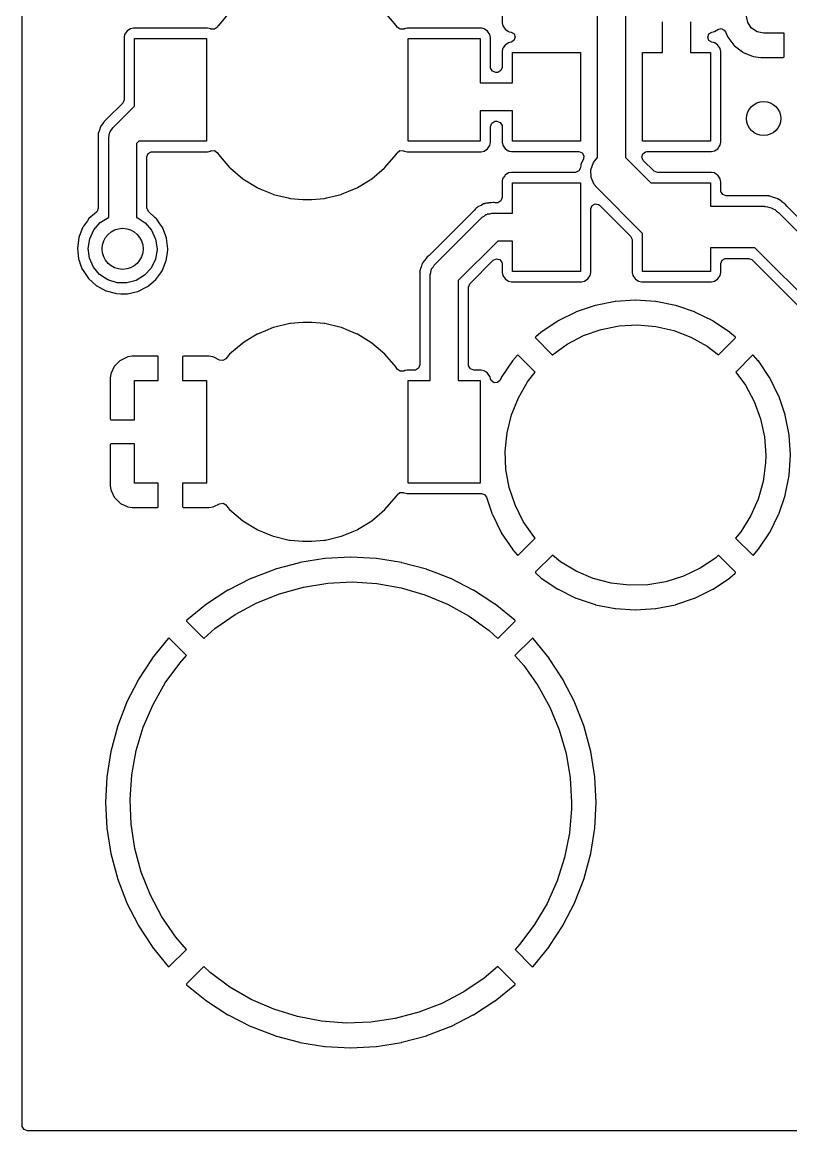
# Model space of a CAD drawing. Extents: x 5.26 to 6.44, y -4.92 to -3.34.
# Drawn here: x 5.257 to 5.7, y -4.923 to -4.285 of the extents above; entities that cross this region are included whole.
import ezdxf

# ---------------------------------------------------------------- set-up
doc = ezdxf.new("R2010")
doc.units = 0
doc.header["$MEASUREMENT"] = 0
doc.layers.add('BLACK', color=7, linetype='CONTINUOUS')

msp = doc.modelspace()

# ---------------------------------------------------------------- linework, layer by layer
at = {"layer": 'BLACK', "linetype": 'CONTINUOUS'}
for p, q in [((5.25748, -4.92006), (5.25748, -3.34794)), ((5.5885, -4.36268), (5.5885, -4.22399)), ((5.6045, -4.22397), (5.6045, -4.36268)), ((5.53358, -4.27598), (5.53358, -4.28509)), ((5.37681, -4.27907), (5.37036, -4.28661)), ((5.47264, -4.28661), (5.46619, -4.27907)), ((5.67496, -4.28501), (5.67421, -4.28124)), ((5.31974, -4.28857), (5.31775, -4.2899)), ((5.3215, -4.28822), (5.31974, -4.28857)), ((5.34276, -4.28822), (5.3215, -4.28822)), ((5.36402, -4.28822), (5.34276, -4.28822)), ((5.36578, -4.28857), (5.36402, -4.28822)), ((5.36602, -4.28873), (5.36578, -4.28857)), ((5.36611, -4.28877), (5.36602, -4.28873)), ((5.36819, -4.28884), (5.36611, -4.28877)), ((5.36977, -4.28758), (5.36819, -4.28884)), ((5.3703, -4.28671), (5.36977, -4.28758)), ((5.37036, -4.28661), (5.3703, -4.28671)), ((5.4727, -4.28671), (5.47264, -4.28661)), ((5.47323, -4.28758), (5.4727, -4.28671)), ((5.4727, -4.28671), (5.4727, -4.28671)), ((5.47486, -4.28886), (5.47323, -4.28758)), ((5.47689, -4.28877), (5.47486, -4.28886)), ((5.47698, -4.28873), (5.47689, -4.28877)), ((5.47722, -4.28857), (5.47698, -4.28873)), ((5.47751, -4.28851), (5.47722, -4.28857)), ((5.47801, -4.28841), (5.47751, -4.28851)), ((5.47751, -4.28851), (5.47751, -4.28851)), ((5.47898, -4.28822), (5.47801, -4.28841)), ((5.50024, -4.28822), (5.47898, -4.28822)), ((5.5215, -4.28822), (5.50024, -4.28822)), ((5.52164, -4.28824), (5.5215, -4.28822)), ((5.52261, -4.28844), (5.52164, -4.28824)), ((5.52164, -4.28824), (5.52164, -4.28824)), ((5.52326, -4.28857), (5.52261, -4.28844)), ((5.5235, -4.28873), (5.52326, -4.28857)), ((5.52438, -4.28932), (5.5235, -4.28873)), ((5.5235, -4.28873), (5.5235, -4.28873)), ((5.53358, -4.28509), (5.53393, -4.28685)), ((5.53393, -4.28685), (5.53526, -4.28884)), ((5.53526, -4.28884), (5.5355, -4.289)), ((5.5355, -4.289), (5.53701, -4.29001)), ((5.6259, -4.30225), (5.6259, -4.2845)), ((5.6419, -4.2845), (5.6419, -4.30225)), ((5.65575, -4.29017), (5.65763, -4.28892)), ((5.65763, -4.28892), (5.65959, -4.28844)), ((5.65959, -4.28844), (5.66141, -4.28933)), ((5.67709, -4.2882), (5.67496, -4.28501)), ((5.68028, -4.29034), (5.67709, -4.2882)), ((5.31642, -4.29189), (5.31607, -4.29364)), ((5.31607, -4.29364), (5.31607, -4.29379)), ((5.31607, -4.29379), (5.31607, -4.3294)), ((5.31696, -4.29108), (5.31642, -4.29189)), ((5.31759, -4.29014), (5.31696, -4.29108)), ((5.31775, -4.2899), (5.31759, -4.29014)), ((5.32209, -4.33312), (5.32209, -4.29424)), ((5.32209, -4.29424), (5.36343, -4.29424)), ((5.36343, -4.29424), (5.36343, -4.35329)), ((5.47957, -4.35329), (5.47957, -4.29424)), ((5.47957, -4.29424), (5.52091, -4.29424)), ((5.52091, -4.29424), (5.52091, -4.31975)), ((5.52525, -4.2899), (5.52438, -4.28932)), ((5.52658, -4.29189), (5.52525, -4.2899)), ((5.52693, -4.29364), (5.52658, -4.29189)), ((5.52693, -4.31077), (5.52693, -4.29364)), ((5.53701, -4.29001), (5.53701, -4.29001)), ((5.53701, -4.29001), (5.53725, -4.29017)), ((5.53725, -4.29017), (5.53754, -4.29023)), ((5.53754, -4.29023), (5.53754, -4.29023)), ((5.53754, -4.29023), (5.53876, -4.29047)), ((5.53876, -4.29047), (5.54049, -4.29152)), ((5.54041, -4.29533), (5.53876, -4.29628)), ((5.54114, -4.29344), (5.54041, -4.29533)), ((5.54049, -4.29152), (5.54114, -4.29344)), ((5.65186, -4.29331), (5.65259, -4.29142)), ((5.65251, -4.29523), (5.65186, -4.29331)), ((5.65424, -4.29628), (5.65251, -4.29523)), ((5.65259, -4.29142), (5.65424, -4.29047)), ((5.65424, -4.29047), (5.65575, -4.29017)), ((5.66141, -4.28933), (5.66201, -4.29025)), ((5.66201, -4.29025), (5.66318, -4.29307)), ((5.66318, -4.29307), (5.66337, -4.29341)), ((5.66337, -4.29341), (5.66695, -4.29807)), ((5.68405, -4.29109), (5.68028, -4.29034)), ((5.69577, -4.29109), (5.68405, -4.29109)), ((5.69577, -4.3047), (5.69577, -4.29109)), ((5.53386, -4.30022), (5.53358, -4.30166)), ((5.53358, -4.30166), (5.53358, -4.31077)), ((5.53387, -4.30019), (5.53386, -4.30022)), ((5.53393, -4.2999), (5.53387, -4.30019)), ((5.53424, -4.29944), (5.53393, -4.2999)), ((5.5351, -4.29815), (5.53424, -4.29944)), ((5.53526, -4.29791), (5.5351, -4.29815)), ((5.53725, -4.29658), (5.53526, -4.29791)), ((5.53876, -4.29628), (5.53725, -4.29658)), ((5.65546, -4.29652), (5.65424, -4.29628)), ((5.65575, -4.29658), (5.65546, -4.29652)), ((5.65546, -4.29652), (5.65546, -4.29652)), ((5.65599, -4.29674), (5.65575, -4.29658)), ((5.65746, -4.29772), (5.65599, -4.29674)), ((5.65599, -4.29674), (5.65599, -4.29674)), ((5.65774, -4.29791), (5.65746, -4.29772)), ((5.65907, -4.2999), (5.65774, -4.29791)), ((5.65942, -4.30166), (5.65907, -4.2999)), ((5.65942, -4.35384), (5.65942, -4.30166)), ((5.66695, -4.29807), (5.66722, -4.29834)), ((5.66722, -4.29834), (5.67189, -4.30192)), ((5.5396, -4.31975), (5.5396, -4.30225)), ((5.5396, -4.30225), (5.5786, -4.30225)), ((5.5786, -4.30225), (5.5786, -4.35325)), ((5.6144, -4.35325), (5.6144, -4.30225)), ((5.6144, -4.30225), (5.6259, -4.30225)), ((5.6419, -4.30225), (5.6534, -4.30225)), ((5.6534, -4.30225), (5.6534, -4.35325)), ((5.67189, -4.30192), (5.67222, -4.30212)), ((5.67222, -4.30212), (5.67765, -4.30437)), ((5.67765, -4.30437), (5.67803, -4.30447)), ((5.67803, -4.30447), (5.68239, -4.30504)), ((5.68239, -4.30504), (5.68259, -4.30506)), ((5.68259, -4.30506), (5.69524, -4.30506)), ((5.69524, -4.30506), (5.69564, -4.30491)), ((5.69564, -4.30491), (5.69577, -4.3047)), ((5.52697, -4.31128), (5.52693, -4.31077)), ((5.52799, -4.31304), (5.52697, -4.31128)), ((5.52989, -4.31373), (5.52799, -4.31304)), ((5.53062, -4.31373), (5.52989, -4.31373)), ((5.53113, -4.31369), (5.53062, -4.31373)), ((5.53289, -4.31267), (5.53113, -4.31369)), ((5.53358, -4.31077), (5.53289, -4.31267)), ((5.52091, -4.31975), (5.5396, -4.31975)), ((5.3152, -4.33149), (5.30662, -4.34008)), ((5.30959, -4.34562), (5.32209, -4.33312)), ((5.31538, -4.3313), (5.3152, -4.33149)), ((5.31607, -4.3294), (5.31538, -4.3313)), ((5.30662, -4.34008), (5.30613, -4.34047)), ((5.5396, -4.33575), (5.52091, -4.33575)), ((5.52091, -4.33575), (5.52091, -4.35329)), ((5.5396, -4.35325), (5.5396, -4.33575)), ((5.30249, -4.34502), (5.30194, -4.34685)), ((5.30263, -4.34482), (5.30249, -4.34502)), ((5.30265, -4.34478), (5.30263, -4.34482)), ((5.30266, -4.34475), (5.30265, -4.34478)), ((5.30267, -4.34473), (5.30266, -4.34475)), ((5.30269, -4.3447), (5.30267, -4.34473)), ((5.30271, -4.34466), (5.30269, -4.3447)), ((5.30279, -4.34443), (5.30271, -4.34466)), ((5.30297, -4.34421), (5.30279, -4.34443)), ((5.30399, -4.34291), (5.30297, -4.34421)), ((5.30408, -4.3428), (5.30399, -4.34291)), ((5.30444, -4.34228), (5.30408, -4.3428)), ((5.30451, -4.34218), (5.30444, -4.34228)), ((5.30444, -4.34228), (5.30444, -4.34228)), ((5.30462, -4.34207), (5.30451, -4.34218)), ((5.30485, -4.34181), (5.30462, -4.34207)), ((5.30553, -4.34095), (5.30485, -4.34181)), ((5.30568, -4.34076), (5.30553, -4.34095)), ((5.30553, -4.34095), (5.30553, -4.34095)), ((5.30589, -4.34063), (5.30568, -4.34076)), ((5.30613, -4.34047), (5.30589, -4.34063)), ((5.30589, -4.34063), (5.30589, -4.34063)), ((5.30888, -4.34675), (5.30959, -4.34562)), ((5.52693, -4.34473), (5.52762, -4.34283)), ((5.52693, -4.35388), (5.52693, -4.34473)), ((5.52762, -4.34283), (5.52938, -4.34181)), ((5.52938, -4.34181), (5.52989, -4.34177)), ((5.52989, -4.34177), (5.53062, -4.34177)), ((5.53062, -4.34177), (5.53252, -4.34246)), ((5.53252, -4.34246), (5.53353, -4.34422)), ((5.53353, -4.34422), (5.53358, -4.34473)), ((5.53358, -4.34473), (5.53358, -4.35384)), ((5.30121, -4.34927), (5.30115, -4.34949)), ((5.30115, -4.34949), (5.30116, -4.34974)), ((5.30116, -4.34974), (5.30123, -4.35152)), ((5.30123, -4.34909), (5.30121, -4.34927)), ((5.30125, -4.34883), (5.30123, -4.34904)), ((5.30123, -4.34904), (5.30123, -4.34909)), ((5.30123, -4.35152), (5.30123, -4.35163)), ((5.30123, -4.35163), (5.30123, -4.39185)), ((5.30189, -4.347), (5.30125, -4.34883)), ((5.30193, -4.34687), (5.30189, -4.347)), ((5.30194, -4.34685), (5.30193, -4.34687)), ((5.30725, -4.35126), (5.30755, -4.34996)), ((5.30725, -4.39714), (5.30725, -4.35126)), ((5.30755, -4.34996), (5.3077, -4.34863)), ((5.3077, -4.34863), (5.30794, -4.34824)), ((5.30794, -4.34824), (5.30805, -4.34779)), ((5.30805, -4.34779), (5.30888, -4.34675)), ((5.32455, -4.35329), (5.32325, -4.35459)), ((5.32325, -4.35459), (5.32325, -4.39717)), ((5.36343, -4.35329), (5.32455, -4.35329)), ((5.33172, -4.35936), (5.33223, -4.35931)), ((5.33223, -4.35931), (5.36239, -4.35931)), ((5.36239, -4.35931), (5.36402, -4.35931)), ((5.36402, -4.35931), (5.36499, -4.35912)), ((5.36499, -4.35912), (5.36549, -4.35902)), ((5.36549, -4.35902), (5.36578, -4.35896)), ((5.36549, -4.35902), (5.36549, -4.35902)), ((5.36578, -4.35896), (5.36602, -4.3588)), ((5.36602, -4.3588), (5.36611, -4.35876)), ((5.36611, -4.35876), (5.36814, -4.35867)), ((5.36814, -4.35867), (5.36977, -4.35995)), ((5.47323, -4.35995), (5.47481, -4.35869)), ((5.47481, -4.35869), (5.47689, -4.35876)), ((5.47689, -4.35876), (5.47698, -4.3588)), ((5.47698, -4.3588), (5.47722, -4.35896)), ((5.47722, -4.35896), (5.47898, -4.35931)), ((5.47898, -4.35931), (5.50024, -4.35931)), ((5.52091, -4.35329), (5.47957, -4.35329)), ((5.50024, -4.35931), (5.5215, -4.35931)), ((5.5215, -4.35931), (5.52326, -4.35896)), ((5.52326, -4.35896), (5.52525, -4.35763)), ((5.52525, -4.35763), (5.52619, -4.35622)), ((5.52619, -4.35622), (5.52642, -4.35588)), ((5.52642, -4.35588), (5.52658, -4.35564)), ((5.52642, -4.35588), (5.52642, -4.35588)), ((5.52658, -4.35564), (5.52674, -4.35482)), ((5.52674, -4.35482), (5.5269, -4.35403)), ((5.5269, -4.35403), (5.52693, -4.35388)), ((5.5269, -4.35403), (5.5269, -4.35403)), ((5.53358, -4.35384), (5.53393, -4.3556)), ((5.53393, -4.3556), (5.53526, -4.35759)), ((5.53526, -4.35759), (5.5355, -4.35775)), ((5.5355, -4.35775), (5.53701, -4.35876)), ((5.53701, -4.35876), (5.53701, -4.35876)), ((5.53701, -4.35876), (5.53725, -4.35892)), ((5.53725, -4.35892), (5.53754, -4.35898)), ((5.53754, -4.35898), (5.53774, -4.35902)), ((5.53774, -4.35902), (5.53901, -4.35927)), ((5.53901, -4.35927), (5.54249, -4.35927)), ((5.5786, -4.35325), (5.5396, -4.35325)), ((5.54249, -4.35927), (5.57766, -4.35927)), ((5.57766, -4.35927), (5.57956, -4.35996)), ((5.6534, -4.35325), (5.6144, -4.35325)), ((5.61613, -4.35937), (5.6169, -4.35927)), ((5.6169, -4.35927), (5.65219, -4.35927)), ((5.65219, -4.35927), (5.65399, -4.35927)), ((5.65399, -4.35927), (5.65575, -4.35892)), ((5.65575, -4.35892), (5.65774, -4.35759)), ((5.65774, -4.35759), (5.65853, -4.35641)), ((5.65853, -4.35641), (5.65891, -4.35584)), ((5.65891, -4.35584), (5.65907, -4.3556)), ((5.65891, -4.35584), (5.65891, -4.35584)), ((5.65907, -4.3556), (5.65942, -4.35384)), ((5.32927, -4.36227), (5.32996, -4.36037)), ((5.32927, -4.39182), (5.32927, -4.36227)), ((5.32996, -4.36037), (5.33172, -4.35936)), ((5.36977, -4.35995), (5.37036, -4.36092)), ((5.37036, -4.36092), (5.37681, -4.36846)), ((5.46619, -4.36846), (5.47264, -4.36092)), ((5.47264, -4.36092), (5.47297, -4.36037)), ((5.47297, -4.36037), (5.47323, -4.35995)), ((5.58037, -4.36343), (5.57892, -4.36669)), ((5.57956, -4.35996), (5.58057, -4.36172)), ((5.58057, -4.36172), (5.58037, -4.36343)), ((5.58463, -4.36975), (5.58606, -4.36559)), ((5.58606, -4.36559), (5.5885, -4.36268)), ((5.6045, -4.36268), (5.60499, -4.36301)), ((5.60499, -4.36301), (5.61922, -4.37725)), ((5.61395, -4.36249), (5.61448, -4.36053)), ((5.61481, -4.36432), (5.61395, -4.36249)), ((5.61448, -4.36053), (5.61613, -4.35937)), ((5.62085, -4.37036), (5.61481, -4.36432)), ((5.37681, -4.36846), (5.37689, -4.36853)), ((5.37689, -4.36853), (5.37726, -4.36885)), ((5.37726, -4.36885), (5.38435, -4.3749)), ((5.45865, -4.3749), (5.46574, -4.36885)), ((5.46574, -4.36885), (5.46611, -4.36853)), ((5.46611, -4.36853), (5.46619, -4.36846)), ((5.53725, -4.37158), (5.53526, -4.37291)), ((5.53901, -4.37123), (5.53725, -4.37158)), ((5.54107, -4.37123), (5.53901, -4.37123)), ((5.57575, -4.37123), (5.54107, -4.37123)), ((5.57778, -4.37043), (5.57575, -4.37123)), ((5.57869, -4.36862), (5.57778, -4.37043)), ((5.5787, -4.36853), (5.57869, -4.36862)), ((5.57888, -4.36701), (5.5787, -4.36853)), ((5.5789, -4.36691), (5.57888, -4.36701)), ((5.57892, -4.36669), (5.5789, -4.36691)), ((5.5789, -4.36691), (5.5789, -4.36691)), ((5.58479, -4.37414), (5.58463, -4.36975)), ((5.62104, -4.37054), (5.62085, -4.37036)), ((5.62294, -4.37123), (5.62104, -4.37054)), ((5.65057, -4.37123), (5.62294, -4.37123)), ((5.65399, -4.37123), (5.65057, -4.37123)), ((5.65575, -4.37158), (5.65399, -4.37123)), ((5.65599, -4.37174), (5.65575, -4.37158)), ((5.65692, -4.37236), (5.65599, -4.37174)), ((5.65599, -4.37174), (5.65599, -4.37174)), ((5.38435, -4.3749), (5.38445, -4.37496)), ((5.38445, -4.37496), (5.39271, -4.38002)), ((5.45029, -4.38002), (5.45855, -4.37496)), ((5.45855, -4.37496), (5.45865, -4.3749)), ((5.53367, -4.37619), (5.53358, -4.37666)), ((5.53358, -4.37666), (5.53358, -4.38577)), ((5.53387, -4.37519), (5.53367, -4.37619)), ((5.53393, -4.3749), (5.53387, -4.37519)), ((5.53423, -4.37446), (5.53393, -4.3749)), ((5.5351, -4.37315), (5.53423, -4.37446)), ((5.53526, -4.37291), (5.5351, -4.37315)), ((5.5396, -4.39475), (5.5396, -4.37725)), ((5.5396, -4.37725), (5.5786, -4.37725)), ((5.5786, -4.37725), (5.5786, -4.42825)), ((5.58653, -4.37818), (5.58479, -4.37414)), ((5.58801, -4.37999), (5.58653, -4.37818)), ((5.61922, -4.37725), (5.6534, -4.37725)), ((5.6534, -4.37725), (5.6534, -4.39075)), ((5.65774, -4.37291), (5.65692, -4.37236)), ((5.65907, -4.3749), (5.65774, -4.37291)), ((5.65942, -4.37666), (5.65907, -4.3749)), ((5.65942, -4.38177), (5.65942, -4.37666)), ((5.39271, -4.38002), (5.39271, -4.38002)), ((5.39271, -4.38002), (5.3928, -4.38008)), ((5.3928, -4.38008), (5.39428, -4.38069)), ((5.39428, -4.38069), (5.40186, -4.38383)), ((5.40186, -4.38383), (5.40186, -4.38383)), ((5.40186, -4.38383), (5.40197, -4.38388)), ((5.40197, -4.38388), (5.40208, -4.3839)), ((5.40208, -4.3839), (5.40208, -4.3839)), ((5.40208, -4.3839), (5.41042, -4.38591)), ((5.43258, -4.38591), (5.44092, -4.3839)), ((5.44092, -4.3839), (5.44103, -4.38388)), ((5.44092, -4.3839), (5.44092, -4.3839)), ((5.44103, -4.38388), (5.44114, -4.38383)), ((5.44114, -4.38383), (5.44872, -4.38069)), ((5.44114, -4.38383), (5.44114, -4.38383)), ((5.44872, -4.38069), (5.4502, -4.38008)), ((5.4502, -4.38008), (5.45029, -4.38002)), ((5.45029, -4.38002), (5.45029, -4.38002)), ((5.6144, -4.40637), (5.58801, -4.37999)), ((5.65947, -4.38228), (5.65942, -4.38177)), ((5.66048, -4.38404), (5.65947, -4.38228)), ((5.66238, -4.38473), (5.66048, -4.38404)), ((5.68129, -4.38473), (5.66238, -4.38473)), ((5.68162, -4.38471), (5.68129, -4.38473)), ((5.68179, -4.38469), (5.68162, -4.38471)), ((5.682, -4.38464), (5.68179, -4.38469)), ((5.68423, -4.38472), (5.682, -4.38464)), ((5.68432, -4.38473), (5.68423, -4.38472)), ((5.68444, -4.38473), (5.68432, -4.38473)), ((5.68659, -4.38473), (5.68444, -4.38473)), ((5.68664, -4.38473), (5.68659, -4.38473)), ((5.68667, -4.38474), (5.68664, -4.38473)), ((5.68664, -4.38473), (5.68664, -4.38473)), ((5.68685, -4.38475), (5.68667, -4.38474)), ((5.68701, -4.3848), (5.68685, -4.38475)), ((5.68716, -4.38483), (5.68701, -4.3848)), ((5.6872, -4.38484), (5.68716, -4.38483)), ((5.68741, -4.38485), (5.6872, -4.38484)), ((5.68762, -4.38492), (5.68741, -4.38485)), ((5.41042, -4.38591), (5.41161, -4.38619)), ((5.41161, -4.38619), (5.41173, -4.3862)), ((5.41173, -4.3862), (5.41173, -4.3862)), ((5.41173, -4.3862), (5.41897, -4.38677)), ((5.41897, -4.38677), (5.41897, -4.38677)), ((5.41897, -4.38677), (5.41902, -4.38678)), ((5.41902, -4.38678), (5.42398, -4.38678)), ((5.42398, -4.38678), (5.42403, -4.38677)), ((5.42403, -4.38677), (5.43127, -4.3862)), ((5.42403, -4.38677), (5.42403, -4.38677)), ((5.43127, -4.3862), (5.43139, -4.38619)), ((5.43127, -4.3862), (5.43127, -4.3862)), ((5.43139, -4.38619), (5.43258, -4.38591)), ((5.51942, -4.39125), (5.51938, -4.39129)), ((5.51958, -4.39112), (5.51942, -4.39125)), ((5.52132, -4.39028), (5.51958, -4.39112)), ((5.52144, -4.39022), (5.52132, -4.39028)), ((5.52293, -4.38942), (5.52144, -4.39022)), ((5.52315, -4.3893), (5.52293, -4.38942)), ((5.52293, -4.38942), (5.52293, -4.38942)), ((5.52339, -4.38926), (5.52315, -4.3893)), ((5.52343, -4.38925), (5.52339, -4.38926)), ((5.52346, -4.38923), (5.52343, -4.38925)), ((5.52349, -4.38923), (5.52346, -4.38923)), ((5.52352, -4.38922), (5.52349, -4.38923)), ((5.52356, -4.38921), (5.52352, -4.38922)), ((5.52378, -4.3891), (5.52356, -4.38921)), ((5.52403, -4.38907), (5.52378, -4.3891)), ((5.52453, -4.38901), (5.52403, -4.38907)), ((5.52403, -4.38907), (5.52403, -4.38907)), ((5.52571, -4.38887), (5.52453, -4.38901)), ((5.52584, -4.38885), (5.52571, -4.38887)), ((5.52646, -4.38875), (5.52584, -4.38885)), ((5.52659, -4.38873), (5.52646, -4.38875)), ((5.52646, -4.38875), (5.52646, -4.38875)), ((5.52674, -4.38873), (5.52659, -4.38873)), ((5.52709, -4.38871), (5.52674, -4.38873)), ((5.52729, -4.38869), (5.52709, -4.38871)), ((5.52842, -4.38855), (5.52729, -4.38869)), ((5.52866, -4.3886), (5.52842, -4.38855)), ((5.52894, -4.38866), (5.52866, -4.3886)), ((5.52866, -4.3886), (5.52866, -4.3886)), ((5.52956, -4.38873), (5.52894, -4.38866)), ((5.53062, -4.38873), (5.52956, -4.38873)), ((5.53113, -4.38869), (5.53062, -4.38873)), ((5.53289, -4.38767), (5.53113, -4.38869)), ((5.53358, -4.38577), (5.53289, -4.38767)), ((5.58462, -4.39225), (5.58531, -4.39035)), ((5.58531, -4.39035), (5.58706, -4.38933)), ((5.58706, -4.38933), (5.58906, -4.38969)), ((5.58906, -4.38969), (5.58967, -4.39016)), ((5.58967, -4.39016), (5.60751, -4.408)), ((5.6534, -4.39075), (5.684, -4.39075)), ((5.684, -4.39075), (5.6844, -4.39079)), ((5.6844, -4.39079), (5.68459, -4.39076)), ((5.68459, -4.39076), (5.6849, -4.39084)), ((5.6849, -4.39084), (5.68633, -4.39098)), ((5.68633, -4.39098), (5.68757, -4.39147)), ((5.68966, -4.38564), (5.68762, -4.38492)), ((5.68762, -4.38492), (5.68762, -4.38492)), ((5.68975, -4.38567), (5.68966, -4.38564)), ((5.69181, -4.38632), (5.68975, -4.38567)), ((5.69202, -4.38639), (5.69181, -4.38632)), ((5.69181, -4.38632), (5.69181, -4.38632)), ((5.69219, -4.38651), (5.69202, -4.38639)), ((5.69221, -4.38651), (5.69219, -4.38651)), ((5.69222, -4.38652), (5.69221, -4.38651)), ((5.6923, -4.38656), (5.69222, -4.38652)), ((5.69231, -4.38657), (5.6923, -4.38656)), ((5.69232, -4.38657), (5.69231, -4.38657)), ((5.69253, -4.38664), (5.69232, -4.38657)), ((5.69392, -4.38767), (5.69253, -4.38664)), ((5.69444, -4.38806), (5.69392, -4.38767)), ((5.69452, -4.38811), (5.69444, -4.38806)), ((5.69628, -4.38933), (5.69452, -4.38811)), ((5.69647, -4.38947), (5.69628, -4.38933)), ((5.69661, -4.38964), (5.69647, -4.38947)), ((5.69739, -4.39063), (5.69661, -4.38964)), ((5.69762, -4.39089), (5.69739, -4.39063)), ((5.74483, -4.43809), (5.69762, -4.39089)), ((5.30022, -4.39409), (5.29591, -4.39784)), ((5.30054, -4.39376), (5.30022, -4.39409)), ((5.30123, -4.39185), (5.30054, -4.39376)), ((5.30241, -4.40016), (5.30716, -4.39717)), ((5.30716, -4.39717), (5.30725, -4.39714)), ((5.32325, -4.39717), (5.32356, -4.39727)), ((5.32356, -4.39727), (5.32827, -4.40032)), ((5.3293, -4.39224), (5.32927, -4.39182)), ((5.33026, -4.39403), (5.3293, -4.39224)), ((5.33378, -4.39716), (5.33026, -4.39403)), ((5.33477, -4.39804), (5.33378, -4.39716)), ((5.51758, -4.39309), (5.49161, -4.41907)), ((5.49458, -4.4246), (5.5221, -4.39708)), ((5.51766, -4.39301), (5.51758, -4.39309)), ((5.51813, -4.3925), (5.51766, -4.39301)), ((5.51904, -4.39152), (5.51813, -4.3925)), ((5.51924, -4.39141), (5.51904, -4.39152)), ((5.51938, -4.39129), (5.51924, -4.39141)), ((5.5221, -4.39708), (5.52324, -4.39637)), ((5.52324, -4.39637), (5.52428, -4.39554)), ((5.52428, -4.39554), (5.52473, -4.39544)), ((5.52473, -4.39544), (5.52512, -4.39519)), ((5.52512, -4.39519), (5.52645, -4.39505)), ((5.52645, -4.39505), (5.52775, -4.39475)), ((5.52775, -4.39475), (5.5396, -4.39475)), ((5.58462, -4.42884), (5.58462, -4.39225)), ((5.68757, -4.39147), (5.68886, -4.39178)), ((5.68886, -4.39178), (5.68959, -4.39228)), ((5.68959, -4.39228), (5.69041, -4.39261)), ((5.69041, -4.39261), (5.69139, -4.39351)), ((5.69139, -4.39351), (5.69249, -4.39426)), ((5.69249, -4.39426), (5.74249, -4.44426)), ((5.29225, -4.40312), (5.29027, -4.40821)), ((5.29232, -4.40295), (5.29225, -4.40312)), ((5.29225, -4.40312), (5.29225, -4.40312)), ((5.29279, -4.40228), (5.29232, -4.40295)), ((5.29499, -4.39915), (5.29279, -4.40228)), ((5.29591, -4.39784), (5.29499, -4.39915)), ((5.29869, -4.40437), (5.30241, -4.40016)), ((5.32827, -4.40032), (5.33194, -4.40458)), ((5.33487, -4.39819), (5.33477, -4.39804)), ((5.33673, -4.4009), (5.33487, -4.39819)), ((5.33487, -4.39819), (5.33487, -4.39819)), ((5.33831, -4.40319), (5.33673, -4.4009)), ((5.33837, -4.40336), (5.33831, -4.40319)), ((5.34045, -4.40887), (5.33837, -4.40336)), ((5.33837, -4.40336), (5.33837, -4.40336)), ((5.29005, -4.40878), (5.28923, -4.41498)), ((5.29027, -4.40821), (5.29005, -4.40878)), ((5.29544, -4.41501), (5.2963, -4.40946)), ((5.2963, -4.40946), (5.29869, -4.40437)), ((5.33194, -4.40458), (5.33426, -4.40969)), ((5.33426, -4.40969), (5.33506, -4.41525)), ((5.34052, -4.40904), (5.34045, -4.40887)), ((5.34127, -4.41525), (5.34052, -4.40904)), ((5.60751, -4.408), (5.60837, -4.40983)), ((5.60837, -4.40983), (5.60838, -4.41009)), ((5.60838, -4.41009), (5.60838, -4.42884)), ((5.6144, -4.42825), (5.6144, -4.40637)), ((5.28923, -4.41498), (5.28925, -4.41515)), ((5.28925, -4.41515), (5.28925, -4.41515)), ((5.28925, -4.41515), (5.28965, -4.41879)), ((5.29617, -4.42058), (5.29544, -4.41501)), ((5.33506, -4.41573), (5.33412, -4.42127)), ((5.33506, -4.41525), (5.33506, -4.41573)), ((5.34085, -4.41873), (5.34125, -4.41589)), ((5.34125, -4.41589), (5.34126, -4.41579)), ((5.34125, -4.41589), (5.34125, -4.41589)), ((5.34126, -4.41579), (5.34127, -4.41525)), ((5.53106, -4.41075), (5.50824, -4.43357)), ((5.5396, -4.41075), (5.53106, -4.41075)), ((5.5396, -4.42825), (5.5396, -4.41075)), ((5.67903, -4.41475), (5.6534, -4.41475)), ((5.6534, -4.41475), (5.6534, -4.42825)), ((5.722, -4.45772), (5.67903, -4.41475)), ((5.28965, -4.41879), (5.28992, -4.42119)), ((5.28992, -4.42119), (5.28998, -4.42136)), ((5.28998, -4.42136), (5.28998, -4.42136)), ((5.28998, -4.42136), (5.29091, -4.4239)), ((5.29843, -4.42572), (5.29617, -4.42058)), ((5.33412, -4.42127), (5.33167, -4.42633)), ((5.33981, -4.42341), (5.34038, -4.42198)), ((5.34038, -4.42198), (5.34085, -4.41873)), ((5.48801, -4.42313), (5.48778, -4.42341)), ((5.48898, -4.42189), (5.48801, -4.42313)), ((5.48907, -4.42178), (5.48898, -4.42189)), ((5.48943, -4.42127), (5.48907, -4.42178)), ((5.4895, -4.42117), (5.48943, -4.42127)), ((5.48943, -4.42127), (5.48943, -4.42127)), ((5.48961, -4.42106), (5.4895, -4.42117)), ((5.48984, -4.4208), (5.48961, -4.42106)), ((5.49052, -4.41994), (5.48984, -4.4208)), ((5.49067, -4.41975), (5.49052, -4.41994)), ((5.49052, -4.41994), (5.49052, -4.41994)), ((5.49088, -4.41961), (5.49067, -4.41975)), ((5.49112, -4.41946), (5.49088, -4.41961)), ((5.49088, -4.41961), (5.49088, -4.41961)), ((5.49161, -4.41907), (5.49112, -4.41946)), ((5.51513, -4.4352), (5.52852, -4.4218)), ((5.52852, -4.4218), (5.53036, -4.42095)), ((5.53036, -4.42095), (5.53232, -4.42147)), ((5.53232, -4.42147), (5.53348, -4.42313)), ((5.53348, -4.42313), (5.53358, -4.4239)), ((5.65942, -4.42373), (5.66011, -4.42183)), ((5.66011, -4.42183), (5.66187, -4.42081)), ((5.66187, -4.42081), (5.66238, -4.42077)), ((5.66238, -4.42077), (5.67531, -4.42077)), ((5.67531, -4.42077), (5.67721, -4.42146)), ((5.67721, -4.42146), (5.6774, -4.42164)), ((5.6774, -4.42164), (5.71511, -4.45935)), ((5.29091, -4.4239), (5.29207, -4.42706)), ((5.29207, -4.42706), (5.29216, -4.42721)), ((5.29216, -4.42721), (5.29217, -4.42721)), ((5.29217, -4.42721), (5.29442, -4.43056)), ((5.30205, -4.43002), (5.29843, -4.42572)), ((5.33167, -4.42633), (5.3279, -4.43049)), ((5.3344, -4.43286), (5.33719, -4.42899)), ((5.33719, -4.42899), (5.33795, -4.42793)), ((5.33795, -4.42793), (5.33805, -4.42779)), ((5.33795, -4.42793), (5.33795, -4.42793)), ((5.33805, -4.42779), (5.33815, -4.42755)), ((5.33815, -4.42755), (5.33981, -4.42341)), ((5.48621, -4.42826), (5.48614, -4.42848)), ((5.48614, -4.42848), (5.48615, -4.42872)), ((5.48615, -4.42872), (5.48622, -4.4305)), ((5.48622, -4.42807), (5.48621, -4.42826)), ((5.48624, -4.42782), (5.48622, -4.42802)), ((5.48622, -4.42802), (5.48622, -4.42807)), ((5.48688, -4.42599), (5.48624, -4.42782)), ((5.48692, -4.42586), (5.48688, -4.42599)), ((5.48741, -4.42424), (5.48692, -4.42586)), ((5.48748, -4.42401), (5.48741, -4.42424)), ((5.48762, -4.42381), (5.48748, -4.42401)), ((5.48764, -4.42376), (5.48762, -4.42381)), ((5.48765, -4.42373), (5.48764, -4.42376)), ((5.48766, -4.42371), (5.48765, -4.42373)), ((5.48768, -4.42368), (5.48766, -4.42371)), ((5.4877, -4.42364), (5.48768, -4.42368)), ((5.48778, -4.42341), (5.4877, -4.42364)), ((5.49224, -4.43025), (5.49254, -4.42894)), ((5.49254, -4.42894), (5.49269, -4.42762)), ((5.49269, -4.42762), (5.49293, -4.42723)), ((5.49293, -4.42723), (5.49304, -4.42678)), ((5.49304, -4.42678), (5.49387, -4.42573)), ((5.49387, -4.42573), (5.49458, -4.4246)), ((5.53358, -4.4239), (5.53358, -4.42884)), ((5.53358, -4.42884), (5.53393, -4.4306)), ((5.5786, -4.42825), (5.5396, -4.42825)), ((5.58427, -4.4306), (5.58462, -4.42884)), ((5.60838, -4.42884), (5.60873, -4.4306)), ((5.6534, -4.42825), (5.6144, -4.42825)), ((5.65907, -4.4306), (5.65942, -4.42884)), ((5.65942, -4.42884), (5.65942, -4.42373)), ((5.29442, -4.43056), (5.29555, -4.43225)), ((5.29555, -4.43225), (5.30018, -4.43646)), ((5.30672, -4.43313), (5.30205, -4.43002)), ((5.31208, -4.43481), (5.30672, -4.43313)), ((5.3177, -4.43491), (5.31208, -4.43481)), ((5.32312, -4.43343), (5.3177, -4.43491)), ((5.3279, -4.43049), (5.32312, -4.43343)), ((5.33019, -4.43646), (5.33296, -4.4341)), ((5.33296, -4.4341), (5.3344, -4.43286)), ((5.48622, -4.4305), (5.48622, -4.43062)), ((5.48622, -4.43062), (5.48622, -4.48211)), ((5.49224, -4.49109), (5.49224, -4.43025)), ((5.50824, -4.43357), (5.50824, -4.49109)), ((5.51426, -4.43729), (5.51495, -4.43539)), ((5.51495, -4.43539), (5.51513, -4.4352)), ((5.53393, -4.4306), (5.53526, -4.43259)), ((5.53526, -4.43259), (5.5355, -4.43275)), ((5.5355, -4.43275), (5.53701, -4.43376)), ((5.53701, -4.43376), (5.53701, -4.43376)), ((5.53701, -4.43376), (5.53725, -4.43392)), ((5.53725, -4.43392), (5.53901, -4.43427)), ((5.53901, -4.43427), (5.5591, -4.43427)), ((5.5591, -4.43427), (5.57919, -4.43427)), ((5.57919, -4.43427), (5.58095, -4.43392)), ((5.58095, -4.43392), (5.58294, -4.43259)), ((5.58294, -4.43259), (5.58427, -4.4306)), ((5.60873, -4.4306), (5.61006, -4.43259)), ((5.61006, -4.43259), (5.6103, -4.43275)), ((5.6103, -4.43275), (5.61181, -4.43376)), ((5.61181, -4.43376), (5.61181, -4.43376)), ((5.61181, -4.43376), (5.61205, -4.43392)), ((5.61205, -4.43392), (5.61381, -4.43427)), ((5.61381, -4.43427), (5.6339, -4.43427)), ((5.6339, -4.43427), (5.65399, -4.43427)), ((5.65399, -4.43427), (5.65575, -4.43392)), ((5.65575, -4.43392), (5.65774, -4.43259)), ((5.65774, -4.43259), (5.65907, -4.4306)), ((5.30018, -4.43646), (5.30033, -4.43655)), ((5.30033, -4.43655), (5.30033, -4.43655)), ((5.30033, -4.43655), (5.30173, -4.43731)), ((5.30173, -4.43731), (5.30567, -4.43944)), ((5.30567, -4.43944), (5.30584, -4.43949)), ((5.30584, -4.43949), (5.30584, -4.43949)), ((5.30584, -4.43949), (5.31097, -4.44083)), ((5.31097, -4.44083), (5.31172, -4.44103)), ((5.31172, -4.44103), (5.31424, -4.44107)), ((5.31424, -4.44107), (5.31779, -4.44113)), ((5.31779, -4.44113), (5.31779, -4.44113)), ((5.31779, -4.44113), (5.31797, -4.44113)), ((5.31797, -4.44113), (5.31814, -4.44109)), ((5.31814, -4.44109), (5.32389, -4.43977)), ((5.31814, -4.44109), (5.31814, -4.44109)), ((5.32389, -4.43977), (5.32406, -4.43973)), ((5.32389, -4.43977), (5.32389, -4.43977)), ((5.32406, -4.43973), (5.32965, -4.43692)), ((5.32965, -4.43692), (5.33019, -4.43646)), ((5.51426, -4.48211), (5.51426, -4.43729)), ((5.58711, -4.44791), (5.57625, -4.4516)), ((5.5873, -4.44786), (5.58711, -4.44791)), ((5.59855, -4.44562), (5.5873, -4.44786)), ((5.59874, -4.4456), (5.59855, -4.44562)), ((5.61018, -4.44485), (5.59874, -4.4456)), ((5.61038, -4.44485), (5.61018, -4.44485)), ((5.62182, -4.4456), (5.61038, -4.44485)), ((5.62201, -4.44562), (5.62182, -4.4456)), ((5.63326, -4.44786), (5.62201, -4.44562)), ((5.63345, -4.44791), (5.63326, -4.44786)), ((5.64431, -4.4516), (5.63345, -4.44791)), ((5.57607, -4.45167), (5.56579, -4.45674)), ((5.57625, -4.4516), (5.57607, -4.45167)), ((5.64449, -4.45167), (5.64431, -4.4516)), ((5.65477, -4.45674), (5.64449, -4.45167)), ((5.40186, -4.46055), (5.39738, -4.4624)), ((5.40197, -4.4605), (5.40186, -4.46055)), ((5.40186, -4.46055), (5.40186, -4.46055)), ((5.40208, -4.46047), (5.40197, -4.4605)), ((5.4115, -4.45821), (5.40208, -4.46047)), ((5.40208, -4.46047), (5.40208, -4.46047)), ((5.41161, -4.45819), (5.4115, -4.45821)), ((5.41173, -4.45818), (5.41161, -4.45819)), ((5.41897, -4.45761), (5.41173, -4.45818)), ((5.41173, -4.45818), (5.41173, -4.45818)), ((5.41902, -4.4576), (5.41897, -4.45761)), ((5.41897, -4.45761), (5.41897, -4.45761)), ((5.42398, -4.4576), (5.41902, -4.4576)), ((5.42403, -4.45761), (5.42398, -4.4576)), ((5.43127, -4.45818), (5.42403, -4.45761)), ((5.42403, -4.45761), (5.42403, -4.45761)), ((5.43139, -4.45819), (5.43127, -4.45818)), ((5.43127, -4.45818), (5.43127, -4.45818)), ((5.4315, -4.45821), (5.43139, -4.45819)), ((5.44092, -4.46047), (5.4315, -4.45821)), ((5.44103, -4.4605), (5.44092, -4.46047)), ((5.44092, -4.46047), (5.44092, -4.46047)), ((5.44114, -4.46055), (5.44103, -4.4605)), ((5.44562, -4.4624), (5.44114, -4.46055)), ((5.44114, -4.46055), (5.44114, -4.46055)), ((5.56562, -4.45684), (5.55608, -4.46321)), ((5.56579, -4.45674), (5.56562, -4.45684)), ((5.59049, -4.46166), (5.60088, -4.45959)), ((5.60088, -4.45959), (5.61146, -4.45901)), ((5.61146, -4.45901), (5.62201, -4.45992)), ((5.62201, -4.45992), (5.63233, -4.46232)), ((5.65494, -4.45684), (5.65477, -4.45674)), ((5.66448, -4.46321), (5.65494, -4.45684)), ((5.39271, -4.46436), (5.3864, -4.46822)), ((5.3928, -4.4643), (5.39271, -4.46436)), ((5.39271, -4.46436), (5.39271, -4.46436)), ((5.39738, -4.4624), (5.3928, -4.4643)), ((5.4502, -4.4643), (5.44562, -4.4624)), ((5.45029, -4.46436), (5.4502, -4.4643)), ((5.4566, -4.46822), (5.45029, -4.46436)), ((5.45029, -4.46436), (5.45029, -4.46436)), ((5.55289, -4.466), (5.55268, -4.46637)), ((5.55268, -4.46637), (5.55272, -4.46657)), ((5.55272, -4.46657), (5.56242, -4.47626)), ((5.55593, -4.46333), (5.55289, -4.466)), ((5.55608, -4.46321), (5.55593, -4.46333)), ((5.57109, -4.47005), (5.58049, -4.46517)), ((5.58049, -4.46517), (5.59049, -4.46166)), ((5.63233, -4.46232), (5.64221, -4.46614)), ((5.64221, -4.46614), (5.65146, -4.47131)), ((5.65805, -4.47635), (5.66769, -4.46671)), ((5.66463, -4.46333), (5.66448, -4.46321)), ((5.66782, -4.46613), (5.66463, -4.46333)), ((5.66769, -4.46671), (5.66787, -4.46632)), ((5.66787, -4.46632), (5.66782, -4.46613)), ((5.38435, -4.46948), (5.37681, -4.47592)), ((5.3864, -4.46822), (5.38435, -4.46948)), ((5.45865, -4.46948), (5.4566, -4.46822)), ((5.46619, -4.47592), (5.45865, -4.46948)), ((5.56247, -4.47621), (5.57109, -4.47005)), ((5.65146, -4.47131), (5.65805, -4.47635)), ((5.31367, -4.47974), (5.31073, -4.48269)), ((5.31407, -4.47946), (5.31367, -4.47974)), ((5.31781, -4.47762), (5.31407, -4.47946)), ((5.31825, -4.47749), (5.31781, -4.47762)), ((5.32066, -4.47713), (5.31825, -4.47749)), ((5.32087, -4.47712), (5.32066, -4.47713)), ((5.33542, -4.47712), (5.32087, -4.47712)), ((5.33563, -4.47724), (5.33542, -4.47712)), ((5.33578, -4.47764), (5.33563, -4.47724)), ((5.33578, -4.49109), (5.33578, -4.47764)), ((5.34987, -4.47726), (5.34974, -4.47748)), ((5.34974, -4.47748), (5.34974, -4.49109)), ((5.35027, -4.47712), (5.34987, -4.47726)), ((5.36465, -4.47712), (5.35027, -4.47712)), ((5.36486, -4.47713), (5.36465, -4.47712)), ((5.36725, -4.47748), (5.36486, -4.47713)), ((5.36768, -4.47762), (5.36725, -4.47748)), ((5.37104, -4.47926), (5.36768, -4.47762)), ((5.37282, -4.47952), (5.37104, -4.47926)), ((5.37459, -4.47852), (5.37282, -4.47952)), ((5.37681, -4.47592), (5.37459, -4.47852)), ((5.47264, -4.48346), (5.46619, -4.47592)), ((5.53949, -4.4798), (5.53312, -4.48934)), ((5.53961, -4.47965), (5.53949, -4.4798)), ((5.54241, -4.47646), (5.53961, -4.47965)), ((5.5426, -4.47641), (5.54241, -4.47646)), ((5.54299, -4.47659), (5.5426, -4.47641)), ((5.55266, -4.48625), (5.54299, -4.47659)), ((5.56242, -4.47626), (5.56247, -4.47621)), ((5.67771, -4.47644), (5.66797, -4.48619)), ((5.67791, -4.4764), (5.67771, -4.47644)), ((5.67828, -4.47661), (5.67791, -4.4764)), ((5.68095, -4.47965), (5.67828, -4.47661)), ((5.68107, -4.4798), (5.68095, -4.47965)), ((5.68744, -4.48934), (5.68107, -4.4798)), ((5.30862, -4.48683), (5.30849, -4.48727)), ((5.31045, -4.48308), (5.30862, -4.48683)), ((5.31073, -4.48269), (5.31045, -4.48308)), ((5.4727, -4.48356), (5.47264, -4.48346)), ((5.47323, -4.48443), (5.4727, -4.48356)), ((5.4727, -4.48356), (5.4727, -4.48356)), ((5.47486, -4.48571), (5.47323, -4.48443)), ((5.47689, -4.48562), (5.47486, -4.48571)), ((5.47698, -4.48558), (5.47689, -4.48562)), ((5.47722, -4.48542), (5.47698, -4.48558)), ((5.47751, -4.48536), (5.47722, -4.48542)), ((5.47801, -4.48526), (5.47751, -4.48536)), ((5.47751, -4.48536), (5.47751, -4.48536)), ((5.47898, -4.48507), (5.47801, -4.48526)), ((5.48326, -4.48507), (5.47898, -4.48507)), ((5.48377, -4.48502), (5.48326, -4.48507)), ((5.48553, -4.48401), (5.48377, -4.48502)), ((5.48622, -4.48211), (5.48553, -4.48401)), ((5.5143, -4.48262), (5.51426, -4.48211)), ((5.51532, -4.48437), (5.5143, -4.48262)), ((5.51722, -4.48507), (5.51532, -4.48437)), ((5.5215, -4.48507), (5.51722, -4.48507)), ((5.52326, -4.48542), (5.5215, -4.48507)), ((5.5235, -4.48558), (5.52326, -4.48542)), ((5.52423, -4.48607), (5.5235, -4.48558)), ((5.5235, -4.48558), (5.5235, -4.48558)), ((5.52525, -4.48675), (5.52423, -4.48607)), ((5.52658, -4.48874), (5.52525, -4.48675)), ((5.54825, -4.49184), (5.55266, -4.48625)), ((5.66797, -4.48619), (5.6736, -4.49381)), ((5.30814, -4.48966), (5.30812, -4.48987)), ((5.30812, -4.48987), (5.30812, -4.51311)), ((5.30849, -4.48727), (5.30814, -4.48966)), ((5.32209, -4.51363), (5.32209, -4.49109)), ((5.32209, -4.49109), (5.33578, -4.49109)), ((5.34974, -4.49109), (5.36343, -4.49109)), ((5.36343, -4.49109), (5.36343, -4.55014)), ((5.47957, -4.55014), (5.47957, -4.49109)), ((5.47957, -4.49109), (5.49224, -4.49109)), ((5.50824, -4.49109), (5.52091, -4.49109)), ((5.52091, -4.49109), (5.52091, -4.55014)), ((5.52664, -4.48902), (5.52658, -4.48874)), ((5.52684, -4.49004), (5.52664, -4.48902)), ((5.52728, -4.49111), (5.52684, -4.49004)), ((5.52891, -4.49231), (5.52728, -4.49111)), ((5.53094, -4.49217), (5.52891, -4.49231)), ((5.5324, -4.49077), (5.53094, -4.49217)), ((5.53302, -4.48951), (5.5324, -4.49077)), ((5.53312, -4.48934), (5.53302, -4.48951)), ((5.54293, -4.501), (5.54825, -4.49184)), ((5.68754, -4.48951), (5.68744, -4.48934)), ((5.69261, -4.49979), (5.68754, -4.48951)), ((5.6736, -4.49381), (5.67863, -4.50314)), ((5.53895, -4.51082), (5.54293, -4.501)), ((5.67863, -4.50314), (5.6823, -4.51308)), ((5.69268, -4.49997), (5.69261, -4.49979)), ((5.69637, -4.51083), (5.69268, -4.49997)), ((5.5364, -4.52111), (5.53895, -4.51082)), ((5.69642, -4.51102), (5.69637, -4.51083)), ((5.69866, -4.52227), (5.69642, -4.51102)), ((5.30812, -4.51311), (5.30827, -4.51351)), ((5.30827, -4.51351), (5.30848, -4.51363)), ((5.30848, -4.51363), (5.32209, -4.51363)), ((5.6823, -4.51308), (5.68453, -4.52343)), ((5.53532, -4.53164), (5.5364, -4.52111)), ((5.68453, -4.52343), (5.68528, -4.534)), ((5.69868, -4.52246), (5.69866, -4.52227)), ((5.69943, -4.5339), (5.69868, -4.52246)), ((5.30824, -4.52774), (5.30812, -4.52796)), ((5.30812, -4.52796), (5.30812, -4.55136)), ((5.30864, -4.5276), (5.30824, -4.52774)), ((5.32209, -4.5276), (5.30864, -4.5276)), ((5.32209, -4.55014), (5.32209, -4.5276)), ((5.53573, -4.54223), (5.53532, -4.53164)), ((5.68528, -4.534), (5.68513, -4.53871)), ((5.69868, -4.54554), (5.69943, -4.5341)), ((5.69943, -4.5341), (5.69943, -4.5339)), ((5.53764, -4.55265), (5.53573, -4.54223)), ((5.68513, -4.53871), (5.68372, -4.54921)), ((5.33578, -4.55014), (5.32209, -4.55014)), ((5.33578, -4.56375), (5.33578, -4.55014)), ((5.36343, -4.55014), (5.34974, -4.55014)), ((5.34974, -4.55014), (5.34974, -4.56359)), ((5.52091, -4.55014), (5.47957, -4.55014)), ((5.68372, -4.54921), (5.68085, -4.55941)), ((5.69642, -4.55698), (5.69866, -4.54573)), ((5.69866, -4.54573), (5.69868, -4.54554)), ((5.30812, -4.55136), (5.30814, -4.55157)), ((5.30814, -4.55157), (5.30849, -4.55398)), ((5.30849, -4.55398), (5.30863, -4.55442)), ((5.30863, -4.55442), (5.31047, -4.55817)), ((5.47264, -4.55777), (5.473, -4.55717)), ((5.473, -4.55717), (5.47323, -4.5568)), ((5.47323, -4.5568), (5.47481, -4.55554)), ((5.47481, -4.55554), (5.47689, -4.55561)), ((5.47689, -4.55561), (5.47698, -4.55565)), ((5.47698, -4.55565), (5.47722, -4.55581)), ((5.47722, -4.55581), (5.47898, -4.55616)), ((5.47898, -4.55616), (5.50024, -4.55616)), ((5.50024, -4.55616), (5.5215, -4.55616)), ((5.5215, -4.55616), (5.5215, -4.55617)), ((5.5215, -4.55617), (5.52339, -4.55666)), ((5.52339, -4.55666), (5.52452, -4.55815)), ((5.54099, -4.5627), (5.53764, -4.55265)), ((5.69268, -4.56803), (5.69637, -4.55717)), ((5.69637, -4.55717), (5.69642, -4.55698)), ((5.31047, -4.55817), (5.31075, -4.55856)), ((5.31075, -4.55856), (5.31369, -4.5615)), ((5.31369, -4.5615), (5.31409, -4.56178)), ((5.31409, -4.56178), (5.31784, -4.56361)), ((5.34974, -4.56359), (5.34989, -4.56399)), ((5.36771, -4.5636), (5.37103, -4.56197)), ((5.37103, -4.56197), (5.37304, -4.56176)), ((5.37304, -4.56176), (5.37459, -4.56271)), ((5.37459, -4.56271), (5.37578, -4.56411)), ((5.46619, -4.56531), (5.47264, -4.55777)), ((5.52452, -4.55815), (5.52788, -4.56803)), ((5.54572, -4.57218), (5.54099, -4.5627)), ((5.68085, -4.55941), (5.67656, -4.56909)), ((5.31784, -4.56361), (5.31827, -4.56375)), ((5.31827, -4.56375), (5.32066, -4.56409)), ((5.32066, -4.56409), (5.32087, -4.56411)), ((5.32087, -4.56411), (5.33525, -4.56411)), ((5.33525, -4.56411), (5.33565, -4.56396)), ((5.33565, -4.56396), (5.33578, -4.56375)), ((5.34989, -4.56399), (5.3501, -4.56411)), ((5.3501, -4.56411), (5.36464, -4.56411)), ((5.36464, -4.56411), (5.36486, -4.56409)), ((5.36486, -4.56409), (5.36727, -4.56374)), ((5.36727, -4.56374), (5.36771, -4.5636)), ((5.37578, -4.56411), (5.37681, -4.56531)), ((5.37681, -4.56531), (5.38435, -4.57175)), ((5.45865, -4.57175), (5.46619, -4.56531)), ((5.52788, -4.56803), (5.52795, -4.56821)), ((5.52795, -4.56821), (5.53302, -4.57849)), ((5.67656, -4.56909), (5.67096, -4.57808)), ((5.68754, -4.57849), (5.69261, -4.56821)), ((5.69261, -4.56821), (5.69268, -4.56803)), ((5.38435, -4.57175), (5.38445, -4.57181)), ((5.38445, -4.57181), (5.39271, -4.57687)), ((5.45029, -4.57687), (5.45855, -4.57181)), ((5.45855, -4.57181), (5.45865, -4.57175)), ((5.55175, -4.58089), (5.54572, -4.57218)), ((5.39271, -4.57687), (5.39271, -4.57687)), ((5.39271, -4.57687), (5.3928, -4.57693)), ((5.3928, -4.57693), (5.39568, -4.57812)), ((5.39568, -4.57812), (5.40186, -4.58068)), ((5.40186, -4.58068), (5.40186, -4.58068)), ((5.40186, -4.58068), (5.40197, -4.58073)), ((5.40197, -4.58073), (5.40208, -4.58075)), ((5.40208, -4.58075), (5.40208, -4.58075)), ((5.40208, -4.58075), (5.41101, -4.5829)), ((5.43199, -4.5829), (5.44092, -4.58075)), ((5.44092, -4.58075), (5.44103, -4.58073)), ((5.44092, -4.58075), (5.44092, -4.58075)), ((5.44103, -4.58073), (5.44114, -4.58068)), ((5.44114, -4.58068), (5.44732, -4.57812)), ((5.44114, -4.58068), (5.44114, -4.58068)), ((5.44732, -4.57812), (5.4502, -4.57693)), ((5.4502, -4.57693), (5.45029, -4.57687)), ((5.45029, -4.57687), (5.45029, -4.57687)), ((5.53302, -4.57849), (5.53312, -4.57866)), ((5.53312, -4.57866), (5.53949, -4.5882)), ((5.54285, -4.59156), (5.55259, -4.58181)), ((5.55259, -4.58181), (5.55175, -4.58089)), ((5.67096, -4.57808), (5.66789, -4.58173)), ((5.66789, -4.58173), (5.67757, -4.59141)), ((5.68107, -4.5882), (5.68744, -4.57866)), ((5.68744, -4.57866), (5.68754, -4.57849)), ((5.41101, -4.5829), (5.41161, -4.58304)), ((5.41161, -4.58304), (5.41173, -4.58305)), ((5.41173, -4.58305), (5.41173, -4.58305)), ((5.41173, -4.58305), (5.41897, -4.58362)), ((5.41897, -4.58362), (5.41897, -4.58362)), ((5.41897, -4.58362), (5.41902, -4.58363)), ((5.41902, -4.58363), (5.42398, -4.58363)), ((5.42398, -4.58363), (5.42403, -4.58362)), ((5.42403, -4.58362), (5.43127, -4.58305)), ((5.42403, -4.58362), (5.42403, -4.58362)), ((5.43127, -4.58305), (5.43139, -4.58304)), ((5.43127, -4.58305), (5.43127, -4.58305)), ((5.43139, -4.58304), (5.43199, -4.5829)), ((5.53949, -4.5882), (5.53961, -4.58835)), ((5.53961, -4.58835), (5.54228, -4.59139)), ((5.67815, -4.59154), (5.68095, -4.58835)), ((5.68095, -4.58835), (5.68107, -4.5882)), ((5.43167, -4.59362), (5.41723, -4.59591)), ((5.43182, -4.59361), (5.43167, -4.59362)), ((5.44642, -4.59284), (5.43182, -4.59361)), ((5.44658, -4.59284), (5.44642, -4.59284)), ((5.46118, -4.59361), (5.44658, -4.59284)), ((5.46133, -4.59362), (5.46118, -4.59361)), ((5.47577, -4.59591), (5.46133, -4.59362)), ((5.54228, -4.59139), (5.54265, -4.5916)), ((5.54265, -4.5916), (5.54285, -4.59156)), ((5.56255, -4.59161), (5.55287, -4.60129)), ((5.56715, -4.59536), (5.56255, -4.59161)), ((5.57623, -4.60083), (5.56715, -4.59536)), ((5.65625, -4.59326), (5.64744, -4.59915)), ((5.65805, -4.59165), (5.65625, -4.59326)), ((5.66784, -4.60143), (5.65805, -4.59165)), ((5.67757, -4.59141), (5.67796, -4.59159)), ((5.67796, -4.59159), (5.67815, -4.59154)), ((5.40281, -4.59977), (5.38916, -4.60501)), ((5.40295, -4.59973), (5.40281, -4.59977)), ((5.41708, -4.59594), (5.40295, -4.59973)), ((5.41723, -4.59591), (5.41708, -4.59594)), ((5.47592, -4.59594), (5.47577, -4.59591)), ((5.49005, -4.59973), (5.47592, -4.59594)), ((5.49019, -4.59977), (5.49005, -4.59973)), ((5.49515, -4.60168), (5.49019, -4.59977)), ((5.50384, -4.60501), (5.49515, -4.60168)), ((5.55287, -4.60129), (5.55269, -4.60168)), ((5.55269, -4.60168), (5.55274, -4.60187)), ((5.55274, -4.60187), (5.55593, -4.60467)), ((5.58599, -4.60496), (5.57623, -4.60083)), ((5.64744, -4.59915), (5.63789, -4.60373)), ((5.66767, -4.602), (5.66787, -4.60163)), ((5.66787, -4.60163), (5.66784, -4.60143)), ((5.38902, -4.60508), (5.37599, -4.61172)), ((5.38916, -4.60501), (5.38902, -4.60508)), ((5.41923, -4.60996), (5.43322, -4.6077)), ((5.43322, -4.6077), (5.44739, -4.607)), ((5.44739, -4.607), (5.46154, -4.60789)), ((5.46154, -4.60789), (5.4755, -4.61036)), ((5.50398, -4.60508), (5.50384, -4.60501)), ((5.51701, -4.61172), (5.50398, -4.60508)), ((5.55593, -4.60467), (5.55608, -4.60479)), ((5.55608, -4.60479), (5.56562, -4.61116)), ((5.59623, -4.60767), (5.58599, -4.60496)), ((5.60675, -4.60892), (5.59623, -4.60767)), ((5.62779, -4.60693), (5.61734, -4.60867)), ((5.63789, -4.60373), (5.62779, -4.60693)), ((5.65494, -4.61116), (5.66448, -4.60479)), ((5.66448, -4.60479), (5.66463, -4.60467)), ((5.66463, -4.60467), (5.66767, -4.602)), ((5.37585, -4.61179), (5.36359, -4.61976)), ((5.37599, -4.61172), (5.37585, -4.61179)), ((5.39243, -4.61909), (5.40557, -4.61378)), ((5.40557, -4.61378), (5.41923, -4.60996)), ((5.4755, -4.61036), (5.4891, -4.61436)), ((5.4891, -4.61436), (5.50217, -4.61985)), ((5.51715, -4.61179), (5.51701, -4.61172)), ((5.52941, -4.61976), (5.51715, -4.61179)), ((5.56562, -4.61116), (5.56579, -4.61126)), ((5.56579, -4.61126), (5.57607, -4.61633)), ((5.61734, -4.60867), (5.60675, -4.60892)), ((5.64449, -4.61633), (5.65477, -4.61126)), ((5.65477, -4.61126), (5.65494, -4.61116)), ((5.36347, -4.61985), (5.35212, -4.62904)), ((5.36359, -4.61976), (5.36347, -4.61985)), ((5.37995, -4.62583), (5.39243, -4.61909)), ((5.50217, -4.61985), (5.51455, -4.62677)), ((5.52953, -4.61985), (5.52941, -4.61976)), ((5.5409, -4.62905), (5.52953, -4.61985)), ((5.57607, -4.61633), (5.57625, -4.6164)), ((5.57625, -4.6164), (5.58711, -4.62009)), ((5.58711, -4.62009), (5.5873, -4.62014)), ((5.5873, -4.62014), (5.59855, -4.62238)), ((5.62201, -4.62238), (5.63326, -4.62014)), ((5.63326, -4.62014), (5.63345, -4.62009)), ((5.63345, -4.62009), (5.64431, -4.6164)), ((5.64431, -4.6164), (5.64449, -4.61633)), ((5.36831, -4.63392), (5.37995, -4.62583)), ((5.51455, -4.62677), (5.52608, -4.63502)), ((5.59855, -4.62238), (5.59874, -4.6224)), ((5.59874, -4.6224), (5.61018, -4.62315)), ((5.61018, -4.62315), (5.61038, -4.62315)), ((5.61038, -4.62315), (5.62182, -4.6224)), ((5.62182, -4.6224), (5.62201, -4.62238)), ((5.35212, -4.62904), (5.35195, -4.6294)), ((5.35195, -4.6294), (5.35201, -4.62963)), ((5.35201, -4.62963), (5.36191, -4.63953)), ((5.53109, -4.63953), (5.54087, -4.62975)), ((5.54087, -4.62975), (5.54105, -4.62936)), ((5.54099, -4.62913), (5.5409, -4.62905)), ((5.54105, -4.62936), (5.54099, -4.62913)), ((5.34155, -4.6396), (5.33235, -4.65097)), ((5.34163, -4.63951), (5.34155, -4.6396)), ((5.34187, -4.63945), (5.34163, -4.63951)), ((5.34225, -4.63963), (5.34187, -4.63945)), ((5.35203, -4.64941), (5.34225, -4.63963)), ((5.36191, -4.63953), (5.36831, -4.63392)), ((5.52608, -4.63502), (5.53109, -4.63953)), ((5.55087, -4.63951), (5.54097, -4.64941)), ((5.5511, -4.63945), (5.55087, -4.63951)), ((5.55146, -4.63962), (5.5511, -4.63945)), ((5.56065, -4.65097), (5.55146, -4.63962)), ((5.33226, -4.65109), (5.32429, -4.66335)), ((5.33235, -4.65097), (5.33226, -4.65109)), ((5.34808, -4.65373), (5.35203, -4.64941)), ((5.54097, -4.64941), (5.54603, -4.65511)), ((5.56074, -4.65109), (5.56065, -4.65097)), ((5.56871, -4.66335), (5.56074, -4.65109)), ((5.33975, -4.6652), (5.34808, -4.65373)), ((5.54603, -4.65511), (5.5542, -4.6667)), ((5.32422, -4.66349), (5.31758, -4.67652)), ((5.32429, -4.66335), (5.32422, -4.66349)), ((5.33274, -4.67753), (5.33975, -4.6652)), ((5.56878, -4.66349), (5.56871, -4.66335)), ((5.57542, -4.67652), (5.56878, -4.66349)), ((5.5542, -4.6667), (5.56103, -4.67913)), ((5.31751, -4.67666), (5.31227, -4.69031)), ((5.31758, -4.67652), (5.31751, -4.67666)), ((5.32716, -4.69056), (5.33274, -4.67753)), ((5.57549, -4.67666), (5.57542, -4.67652)), ((5.58073, -4.69031), (5.57549, -4.67666)), ((5.56103, -4.67913), (5.56644, -4.69223)), ((5.31223, -4.69045), (5.30844, -4.70458)), ((5.31227, -4.69031), (5.31223, -4.69045)), ((5.32306, -4.70414), (5.32716, -4.69056)), ((5.58077, -4.69045), (5.58073, -4.69031)), ((5.58456, -4.70458), (5.58077, -4.69045)), ((5.56644, -4.69223), (5.57034, -4.70586)), ((5.30841, -4.70473), (5.30612, -4.71917)), ((5.30844, -4.70458), (5.30841, -4.70473)), ((5.3205, -4.71808), (5.32306, -4.70414)), ((5.57034, -4.70586), (5.57271, -4.71984)), ((5.58459, -4.70473), (5.58456, -4.70458)), ((5.58688, -4.71917), (5.58459, -4.70473)), ((5.30611, -4.71932), (5.30534, -4.73392)), ((5.30612, -4.71917), (5.30611, -4.71932)), ((5.31951, -4.73223), (5.3205, -4.71808)), ((5.57271, -4.71984), (5.5735, -4.734)), ((5.58689, -4.71932), (5.58688, -4.71917)), ((5.58766, -4.73392), (5.58689, -4.71932)), ((5.30534, -4.73392), (5.30534, -4.73408)), ((5.30534, -4.73408), (5.30611, -4.74868)), ((5.32011, -4.74639), (5.31951, -4.73223)), ((5.5735, -4.734), (5.57345, -4.73755)), ((5.58689, -4.74868), (5.58766, -4.73408)), ((5.58766, -4.73408), (5.58766, -4.73392)), ((5.57345, -4.73755), (5.57226, -4.75167)), ((5.30611, -4.74868), (5.30612, -4.74883)), ((5.32228, -4.7604), (5.32011, -4.74639)), ((5.58688, -4.74883), (5.58689, -4.74868)), ((5.30612, -4.74883), (5.30841, -4.76327)), ((5.57226, -4.75167), (5.56951, -4.76558)), ((5.58459, -4.76327), (5.58688, -4.74883)), ((5.32599, -4.77409), (5.32228, -4.7604)), ((5.30841, -4.76327), (5.30844, -4.76342)), ((5.30844, -4.76342), (5.31223, -4.77755)), ((5.56951, -4.76558), (5.56522, -4.7791)), ((5.58077, -4.77755), (5.58456, -4.76342)), ((5.58456, -4.76342), (5.58459, -4.76327)), ((5.33121, -4.78727), (5.32599, -4.77409)), ((5.31223, -4.77755), (5.31227, -4.77769)), ((5.31227, -4.77769), (5.31751, -4.79134)), ((5.56522, -4.7791), (5.55946, -4.79205)), ((5.57549, -4.79134), (5.58073, -4.77769)), ((5.58073, -4.77769), (5.58077, -4.77755)), ((5.31751, -4.79134), (5.31758, -4.79148)), ((5.31758, -4.79148), (5.32422, -4.80451)), ((5.33787, -4.79979), (5.33121, -4.78727)), ((5.55946, -4.79205), (5.55228, -4.80428)), ((5.56878, -4.80451), (5.57542, -4.79148)), ((5.57542, -4.79148), (5.57549, -4.79134)), ((5.32422, -4.80451), (5.32429, -4.80465)), ((5.32429, -4.80465), (5.33226, -4.81691)), ((5.34588, -4.81149), (5.33787, -4.79979)), ((5.55228, -4.80428), (5.54379, -4.81563)), ((5.56074, -4.81691), (5.56871, -4.80465)), ((5.56871, -4.80465), (5.56878, -4.80451)), ((5.35202, -4.8186), (5.34588, -4.81149)), ((5.33226, -4.81691), (5.33235, -4.81703)), ((5.33235, -4.81703), (5.34154, -4.82838)), ((5.34213, -4.82849), (5.35202, -4.8186)), ((5.54379, -4.81563), (5.54099, -4.81861)), ((5.54099, -4.81861), (5.55075, -4.82837)), ((5.55145, -4.8284), (5.56065, -4.81703)), ((5.56065, -4.81703), (5.56074, -4.81691)), ((5.34154, -4.82838), (5.3419, -4.82855)), ((5.3419, -4.82855), (5.34213, -4.82849)), ((5.3619, -4.82848), (5.35213, -4.83825)), ((5.36555, -4.83186), (5.3619, -4.82848)), ((5.53112, -4.82849), (5.52328, -4.83516)), ((5.54099, -4.83837), (5.53112, -4.82849)), ((5.55075, -4.82837), (5.55113, -4.82855)), ((5.55113, -4.82855), (5.55137, -4.82849)), ((5.55137, -4.82849), (5.55145, -4.8284)), ((5.37696, -4.84027), (5.36555, -4.83186)), ((5.52328, -4.83516), (5.51153, -4.84309)), ((5.35213, -4.83825), (5.35195, -4.83864)), ((5.35195, -4.83864), (5.35201, -4.83887)), ((5.35201, -4.83887), (5.3521, -4.83895)), ((5.3521, -4.83895), (5.36347, -4.84815)), ((5.38924, -4.84736), (5.37696, -4.84027)), ((5.51153, -4.84309), (5.49896, -4.84966)), ((5.52953, -4.84815), (5.54088, -4.83896)), ((5.54088, -4.83896), (5.54105, -4.8386)), ((5.54105, -4.8386), (5.54099, -4.83837)), ((5.36347, -4.84815), (5.36359, -4.84824)), ((5.36359, -4.84824), (5.37585, -4.85621)), ((5.40223, -4.85303), (5.38924, -4.84736)), ((5.49896, -4.84966), (5.48575, -4.85478)), ((5.51715, -4.85621), (5.52941, -4.84824)), ((5.52941, -4.84824), (5.52953, -4.84815)), ((5.37585, -4.85621), (5.37599, -4.85628)), ((5.37599, -4.85628), (5.38902, -4.86292)), ((5.41578, -4.85723), (5.40223, -4.85303)), ((5.48575, -4.85478), (5.47204, -4.85841)), ((5.50398, -4.86292), (5.51701, -4.85628)), ((5.51701, -4.85628), (5.51715, -4.85621)), ((5.38902, -4.86292), (5.38916, -4.86299)), ((5.38916, -4.86299), (5.40281, -4.86823)), ((5.4297, -4.85988), (5.41578, -4.85723)), ((5.44384, -4.86097), (5.4297, -4.85988)), ((5.45801, -4.86048), (5.44384, -4.86097)), ((5.47204, -4.85841), (5.45801, -4.86048)), ((5.49019, -4.86823), (5.50384, -4.86299)), ((5.50384, -4.86299), (5.50398, -4.86292)), ((5.40281, -4.86823), (5.40295, -4.86827)), ((5.40295, -4.86827), (5.41708, -4.87206)), ((5.47592, -4.87206), (5.49005, -4.86827)), ((5.49005, -4.86827), (5.49019, -4.86823)), ((5.41708, -4.87206), (5.41723, -4.87209)), ((5.41723, -4.87209), (5.43167, -4.87438)), ((5.43167, -4.87438), (5.43182, -4.87439)), ((5.43182, -4.87439), (5.44642, -4.87516)), ((5.44642, -4.87516), (5.44658, -4.87516)), ((5.44658, -4.87516), (5.46118, -4.87439)), ((5.46118, -4.87439), (5.46133, -4.87438)), ((5.46133, -4.87438), (5.47577, -4.87209)), ((5.47577, -4.87209), (5.47592, -4.87206)), ((5.25753, -4.92057), (5.25748, -4.92006)), ((5.25854, -4.92232), (5.25753, -4.92057)), ((5.26044, -4.92302), (5.25854, -4.92232)), ((6.43256, -4.92302), (5.26044, -4.92302))]:
    msp.add_line(p, q, dxfattribs=at)
at = {"layer": 'BLACK'}
for centre, radius in [((5.684, -4.34025), 0.00984), ((5.31525, -4.41525), 0.01181)]:
    msp.add_circle(centre, radius, dxfattribs=at)

doc.saveas('drawing.dxf')
